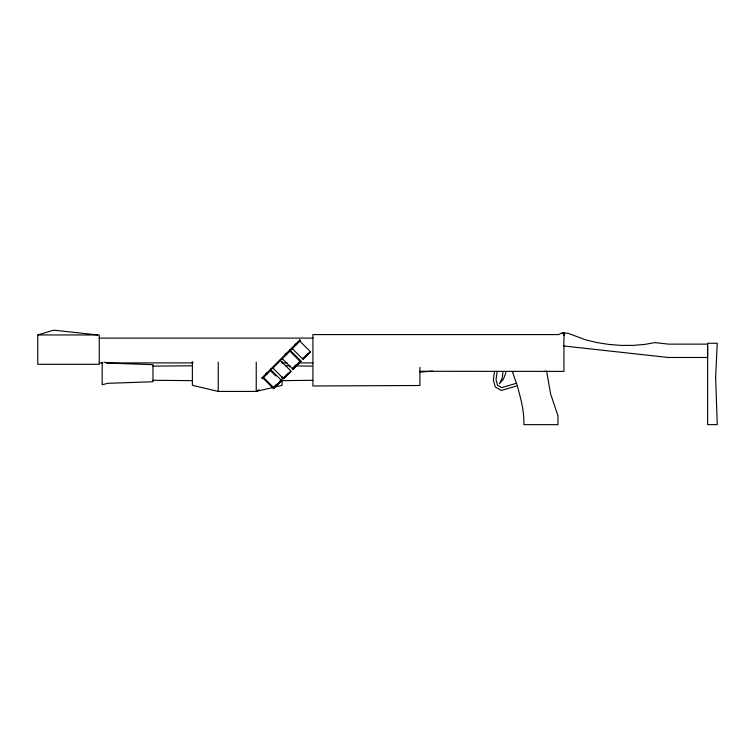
<?xml version="1.0" encoding="UTF-8"?>
<svg xmlns="http://www.w3.org/2000/svg" width="755" height="755" viewBox="0 0 755 755"><rect width="100%" height="100%" fill="white"/><g stroke="black" fill="none" stroke-linecap="round" stroke-linejoin="round"><path stroke-width="1.13" d="M563.947 335.418L564.136 332.946L568.43 333.417L585.436 339.778L597.016 342.581L609.049 344.469L621.223 345.412L633.256 345.394L644.846 344.393L654.812 342.61L668.666 344.138L707.558 344.138L707.558 357.483L668.241 357.483L563.768 345.969L564.136 332.946M494.553 371.356L493.345 379.916L495.289 387.004L501.301 390.458L517.383 385.739L512.503 372.045L514.287 371.375M497.205 371.356L496.026 379.737L497.545 385.258L501.641 387.617L515.976 383.408M505.982 372.555L503.387 379.236L499.461 383.757L502.283 377.868L502.896 372.451M274.886 386.919L273.688 388.627L276.339 385.135M274.31 387.995L275.518 386.296L274.188 388.127M286.107 375.197L283.71 378.604L285.701 375.99M294.308 367.506L293.1 369.204L294.431 367.468M304.331 357.483L303.123 359.182L305.775 355.699M274.811 386.994L273.555 388.75L280.605 381.709L275.443 385.616L281.7 380.605M286.088 375.226L283.578 378.727L291.1 371.215L282.955 378.104L272.933 368.081M294.233 367.581L292.978 369.337L301.122 361.192L295.139 365.92L299.99 362.325L295.932 365.599M293.601 368.714L294.856 366.958M304.246 357.559L303 359.314L310.513 351.802L302.368 358.691L292.345 348.668M275.868 385.824L274.065 388.249L275.99 385.777M277.085 384.389L274.688 387.626L277.963 383.568L274.688 387.626L276.613 385.069M295.28 366.401L293.478 368.836L296.715 364.967M295.903 365.779L294.11 368.204L296.677 364.91M305.303 356.388L303.501 358.814L305.435 356.341M277.897 383.587L275.282 387.022L278.586 382.936L276.066 386.249M294.705 367.609L296.007 365.892M306.049 355.633L304.095 358.21L308.059 353.312M278.293 383.597L276.972 385.343L278.34 383.559M279.624 381.851L280.945 380.114L275.443 386.871L278.661 382.757M287.693 374.206L286.362 375.943L288.419 373.263M279.709 381.766L281.077 379.982L270.394 369.365M284.088 378.227L285.371 376.585M285.456 376.849L286.749 375.207M297.432 364.165L294.856 367.459L299.867 361.192L289.844 351.169M296.772 365.184L295.479 366.826L300.49 360.569L289.816 349.952M308.097 353.321L304.878 357.436L306.974 354.803M284.682 377.632L286.003 375.999M299.395 362.919L292.855 368.204L298.612 363.702M280.605 381.709L273.433 387.626L275.084 386.334M273.688 387.372L279.822 382.492M295.951 365.647L299.235 363.07L292.345 368.714L282.332 358.691M274.065 386.994L280.567 381.737L278.142 383.54M276.726 385.05L279.199 383.115L272.933 388.127L262.315 377.443M297.508 363.976L300.99 361.324L298.433 363.127M300.018 362.296L294.233 366.826L300.613 361.692L298.999 362.9M279.322 382.492L281.077 381.237M259.229 389.674L256.238 391.43L218.252 391.43L192.374 385.314L192.374 381.511M37.75 334.956L99.254 334.956L99.254 364.297L37.75 364.297L37.75 334.956L53.218 330.331L55.247 330.331L97.574 334.956M432.747 371.139L419.893 372.092L419.893 371.29L563.947 371.394L563.947 345.969M544.591 371.394L546.629 371.167M152.972 366.128L192.374 365.769L192.374 380.652L152.972 380.293M564.127 333.097L562.154 332.946L558.511 334.588L312.929 334.588L312.929 365.222M562.154 333.276L564.108 333.37M99.254 338.108L312.929 338.108M99.254 362.91L102.774 362.91M106.295 362.91L193.176 362.91M282.398 362.91L287.098 362.91M298.838 362.91L312.929 362.91M285.532 365.816L290.099 365.864M295.809 365.93L312.929 366.128L312.929 380.293L282.115 380.652L282.115 376.688M104.162 362.192L108.116 363.127L152.972 364.665L152.972 381.756L108.116 383.295L102.18 384.701L102.18 362.202M299.867 341.147L309.89 351.169M295.903 343.865L296.526 344.488M295.063 344.705L295.686 345.328M286.504 353.255L287.136 353.887M285.881 353.887L286.504 354.51M285.664 354.095L286.296 354.727M285.041 354.727L285.664 355.35M280.445 360.569L290.467 370.592M270.432 370.592L275.82 375.981M267.091 372.677L267.714 373.3M266.458 373.3L267.091 373.923M266.251 373.517L266.874 374.14M265.628 374.14L266.251 374.763M263.542 377.481L273.555 387.504M517.524 386.645C520.912 399.017 524.357 411.711 523.857 424.65L557.964 424.669L557.973 415.797L550.603 393.912L546.658 371.394M419.893 367.326L419.893 385.503L312.929 385.984L312.929 380.454M282.115 361.617L282.115 362.91M282.115 381.511L282.115 385.314L256.238 391.43L256.238 362.164M218.252 362.164L218.252 391.43M192.374 361.617L192.374 364.901M715.627 377.16L717.25 424.621L707.662 424.621L707.662 343.251L717.25 343.251L715.627 377.16M271.026 368.742L261.692 378.076L262.315 378.699L271.649 369.365L271.026 368.742M280.416 359.342L271.715 368.053L272.338 368.676L281.039 359.975L280.416 359.342M290.439 349.32L281.105 358.653L281.738 359.286L291.062 349.952L290.439 349.32M299.829 339.929L291.128 348.631L291.751 349.263L300.462 340.552L299.829 339.929"/></g></svg>
